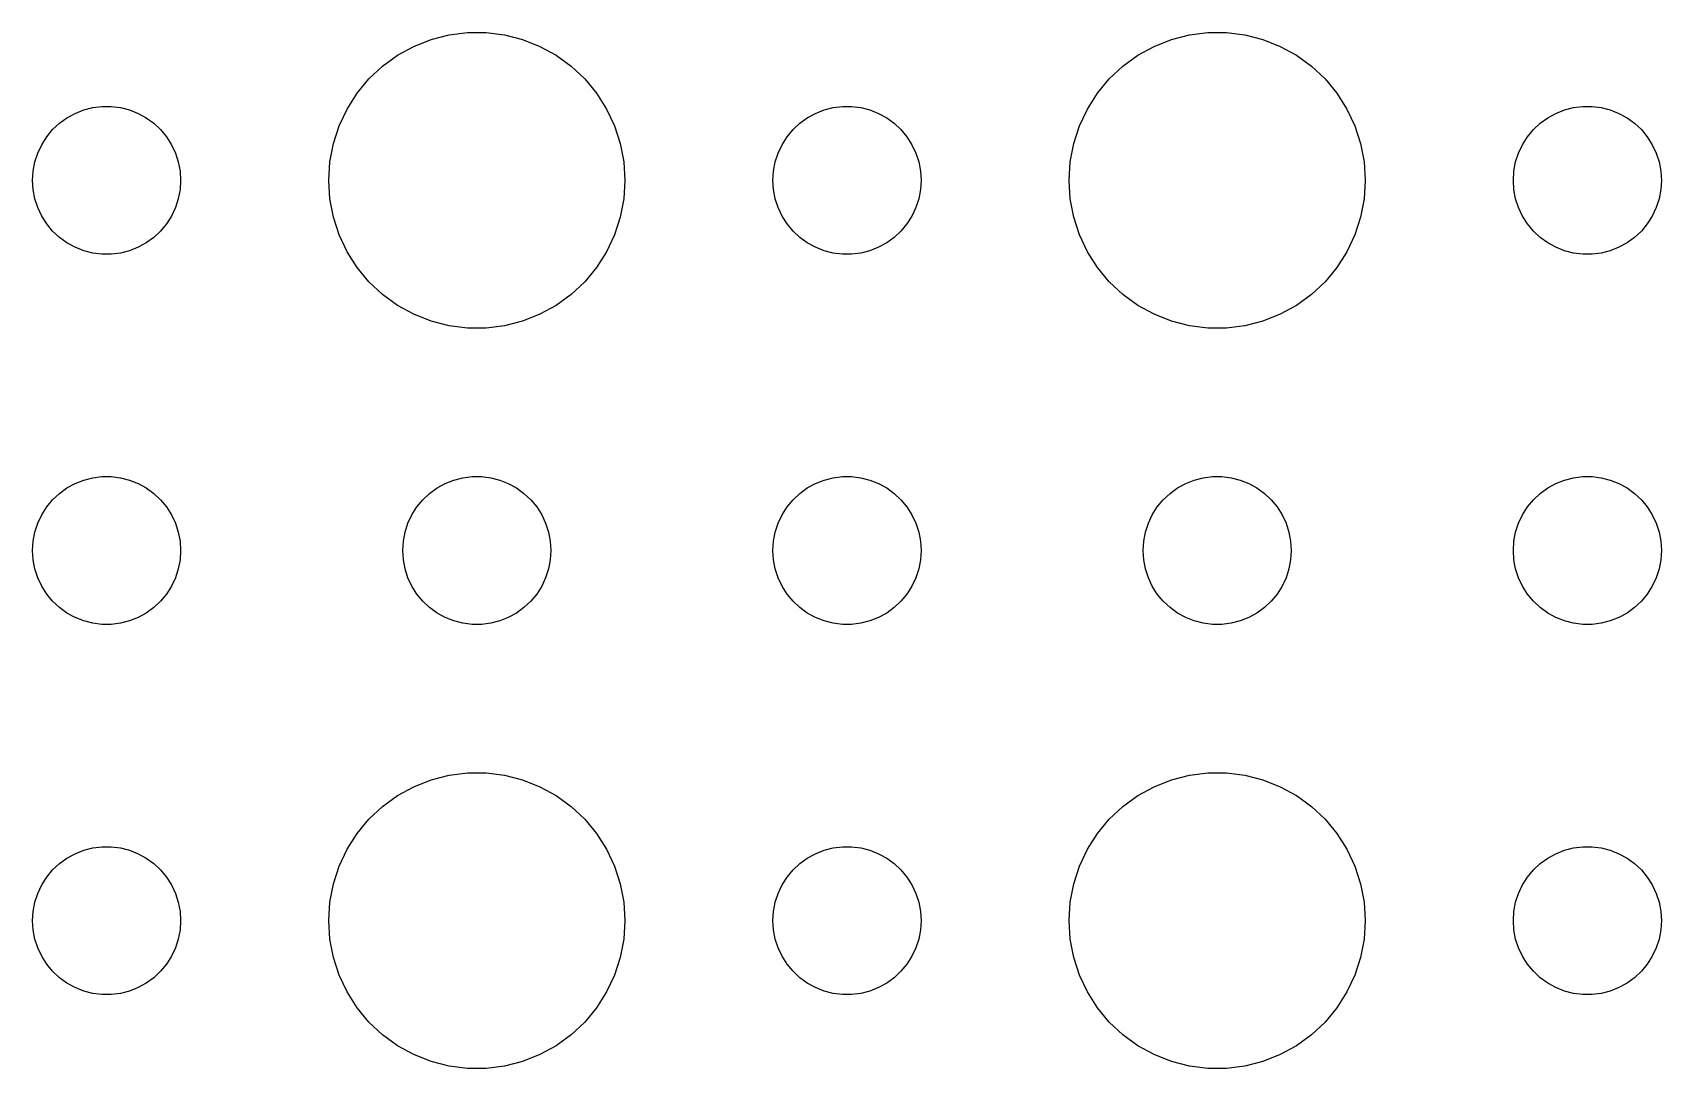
# Model space of a CAD drawing. Header units: metres. Extents: x -150 to 150, y -149 to 149.
# Drawn here: x 73.5 to 106.5, y -25.49 to -4.51 of the extents above; entities that cross this region are included whole.
import ezdxf

# ---------------------------------------------------------------- set-up
doc = ezdxf.new("R2010")
doc.units = ezdxf.units.M

msp = doc.modelspace()

# ---------------------------------------------------------------- linework, layer by layer
for p, q in [((81.573, -4.64682), (81.9379, -4.55313)), ((81.9379, -4.55313), (82.3116, -4.50591)), ((82.3116, -4.50591), (82.6884, -4.50591)), ((82.6884, -4.50591), (83.0621, -4.55313)), ((83.0621, -4.55313), (83.427, -4.64682)), ((96.573, -4.64682), (96.9379, -4.55313)), ((96.9379, -4.55313), (97.3116, -4.50591)), ((97.3116, -4.50591), (97.6884, -4.50591)), ((97.6884, -4.50591), (98.0621, -4.55313)), ((98.0621, -4.55313), (98.427, -4.64682)), ((80.8925, -4.96701), (81.2227, -4.78551)), ((81.2227, -4.78551), (81.573, -4.64682)), ((83.427, -4.64682), (83.7773, -4.78551)), ((83.7773, -4.78551), (84.1075, -4.96701)), ((95.8925, -4.96701), (96.2227, -4.78551)), ((96.2227, -4.78551), (96.573, -4.64682)), ((98.427, -4.64682), (98.7773, -4.78551)), ((98.7773, -4.78551), (99.1075, -4.96701)), ((80.3131, -5.44635), (80.5877, -5.18845)), ((80.5877, -5.18845), (80.8925, -4.96701)), ((84.1075, -4.96701), (84.4123, -5.18845)), ((84.4123, -5.18845), (84.6869, -5.44635)), ((95.3131, -5.44635), (95.5877, -5.18845)), ((95.5877, -5.18845), (95.8925, -4.96701)), ((99.1075, -4.96701), (99.4123, -5.18845)), ((99.4123, -5.18845), (99.6869, -5.44635)), ((80.073, -5.73663), (80.3131, -5.44635)), ((84.6869, -5.44635), (84.927, -5.73663)), ((95.073, -5.73663), (95.3131, -5.44635)), ((99.6869, -5.44635), (99.927, -5.73663)), ((79.8711, -6.05473), (80.073, -5.73663)), ((84.927, -5.73663), (85.1289, -6.05473)), ((94.8711, -6.05473), (95.073, -5.73663)), ((99.927, -5.73663), (100.129, -6.05473)), ((74.0439, -6.34422), (74.1963, -6.23351)), ((74.1963, -6.23351), (74.3613, -6.14275)), ((74.3613, -6.14275), (74.5365, -6.07341)), ((74.5365, -6.07341), (74.7189, -6.02657)), ((74.7189, -6.02657), (74.9058, -6.00294)), ((74.9058, -6.00294), (75.0942, -6.00294)), ((75.0942, -6.00294), (75.2811, -6.02657)), ((75.2811, -6.02657), (75.4635, -6.07341)), ((75.4635, -6.07341), (75.6387, -6.14275)), ((75.6387, -6.14275), (75.8037, -6.23351)), ((75.8037, -6.23351), (75.9561, -6.34422)), ((79.7107, -6.39561), (79.8711, -6.05473)), ((85.1289, -6.05473), (85.2893, -6.39561)), ((89.0439, -6.34422), (89.1963, -6.23351)), ((89.1963, -6.23351), (89.3613, -6.14275)), ((89.3613, -6.14275), (89.5365, -6.07341)), ((89.5365, -6.07341), (89.7189, -6.02657)), ((89.7189, -6.02657), (89.9058, -6.00294)), ((89.9058, -6.00294), (90.0942, -6.00294)), ((90.0942, -6.00294), (90.2811, -6.02657)), ((90.2811, -6.02657), (90.4635, -6.07341)), ((90.4635, -6.07341), (90.6387, -6.14275)), ((90.6387, -6.14275), (90.8037, -6.23351)), ((90.8037, -6.23351), (90.9561, -6.34422)), ((94.7107, -6.39561), (94.8711, -6.05473)), ((100.129, -6.05473), (100.289, -6.39561)), ((104.044, -6.34422), (104.196, -6.23351)), ((104.196, -6.23351), (104.361, -6.14275)), ((104.361, -6.14275), (104.536, -6.07341)), ((104.536, -6.07341), (104.719, -6.02657)), ((104.719, -6.02657), (104.906, -6.00294)), ((104.906, -6.00294), (105.094, -6.00294)), ((105.094, -6.00294), (105.281, -6.02657)), ((105.281, -6.02657), (105.464, -6.07341)), ((105.464, -6.07341), (105.639, -6.14275)), ((105.639, -6.14275), (105.804, -6.23351)), ((105.804, -6.23351), (105.956, -6.34422)), ((73.7865, -6.61832), (73.9065, -6.47318)), ((73.9065, -6.47318), (74.0439, -6.34422)), ((75.9561, -6.34422), (76.0934, -6.47318)), ((76.0934, -6.47318), (76.2135, -6.61832)), ((79.5943, -6.75392), (79.7107, -6.39561)), ((85.2893, -6.39561), (85.4057, -6.75392)), ((88.7865, -6.61832), (88.9065, -6.47318)), ((88.9065, -6.47318), (89.0439, -6.34422)), ((90.9561, -6.34422), (91.0934, -6.47318)), ((91.0934, -6.47318), (91.2135, -6.61832)), ((94.5943, -6.75392), (94.7107, -6.39561)), ((100.289, -6.39561), (100.406, -6.75392)), ((103.786, -6.61832), (103.907, -6.47318)), ((103.907, -6.47318), (104.044, -6.34422)), ((105.956, -6.34422), (106.093, -6.47318)), ((106.093, -6.47318), (106.214, -6.61832)), ((73.6053, -6.9478), (73.6855, -6.77736)), ((73.6855, -6.77736), (73.7865, -6.61832)), ((76.2135, -6.61832), (76.3145, -6.77736)), ((76.3145, -6.77736), (76.3947, -6.9478)), ((79.5237, -7.12399), (79.5943, -6.75392)), ((85.4057, -6.75392), (85.4763, -7.12399)), ((88.6053, -6.9478), (88.6855, -6.77736)), ((88.6855, -6.77736), (88.7865, -6.61832)), ((91.2135, -6.61832), (91.3145, -6.77736)), ((91.3145, -6.77736), (91.3947, -6.9478)), ((94.5237, -7.12399), (94.5943, -6.75392)), ((100.406, -6.75392), (100.476, -7.12399)), ((103.605, -6.9478), (103.686, -6.77736)), ((103.686, -6.77736), (103.786, -6.61832)), ((106.214, -6.61832), (106.314, -6.77736)), ((106.314, -6.77736), (106.395, -6.9478)), ((73.5118, -7.312), (73.5471, -7.12695)), ((73.5471, -7.12695), (73.6053, -6.9478)), ((76.3947, -6.9478), (76.4529, -7.12695)), ((76.4529, -7.12695), (76.4882, -7.312)), ((79.5, -7.5), (79.5237, -7.12399)), ((85.4763, -7.12399), (85.5, -7.5)), ((88.5118, -7.312), (88.5471, -7.12695)), ((88.5471, -7.12695), (88.6053, -6.9478)), ((91.3947, -6.9478), (91.4529, -7.12695)), ((91.4529, -7.12695), (91.4882, -7.312)), ((94.5, -7.5), (94.5237, -7.12399)), ((100.476, -7.12399), (100.5, -7.5)), ((103.512, -7.312), (103.547, -7.12695)), ((103.547, -7.12695), (103.605, -6.9478)), ((106.395, -6.9478), (106.453, -7.12695)), ((106.453, -7.12695), (106.488, -7.312)), ((73.5, -7.5), (73.5118, -7.312)), ((73.5118, -7.68799), (73.5, -7.5)), ((76.4882, -7.312), (76.5, -7.5)), ((76.5, -7.5), (76.4882, -7.68799)), ((79.5237, -7.87599), (79.5, -7.5)), ((85.5, -7.5), (85.4763, -7.87599)), ((88.5, -7.5), (88.5118, -7.312)), ((88.5118, -7.68799), (88.5, -7.5)), ((91.4882, -7.312), (91.5, -7.5)), ((91.5, -7.5), (91.4882, -7.68799)), ((94.5237, -7.87599), (94.5, -7.5)), ((100.5, -7.5), (100.476, -7.87599)), ((103.5, -7.5), (103.512, -7.312)), ((103.512, -7.68799), (103.5, -7.5)), ((106.488, -7.312), (106.5, -7.5)), ((106.5, -7.5), (106.488, -7.68799)), ((73.5471, -7.87303), (73.5118, -7.68799)), ((73.6053, -8.05219), (73.5471, -7.87303)), ((76.4529, -7.87303), (76.3947, -8.05219)), ((76.4882, -7.68799), (76.4529, -7.87303)), ((79.5943, -8.24606), (79.5237, -7.87599)), ((85.4763, -7.87599), (85.4057, -8.24606)), ((88.5471, -7.87303), (88.5118, -7.68799)), ((88.6053, -8.05219), (88.5471, -7.87303)), ((91.4529, -7.87303), (91.3947, -8.05219)), ((91.4882, -7.68799), (91.4529, -7.87303)), ((94.5943, -8.24606), (94.5237, -7.87599)), ((100.476, -7.87599), (100.406, -8.24606)), ((103.547, -7.87303), (103.512, -7.68799)), ((103.605, -8.05219), (103.547, -7.87303)), ((106.453, -7.87303), (106.395, -8.05219)), ((106.488, -7.68799), (106.453, -7.87303)), ((73.6855, -8.22263), (73.6053, -8.05219)), ((73.7865, -8.38167), (73.6855, -8.22263)), ((76.3145, -8.22263), (76.2135, -8.38167)), ((76.3947, -8.05219), (76.3145, -8.22263)), ((79.7107, -8.60437), (79.5943, -8.24606)), ((85.4057, -8.24606), (85.2893, -8.60437)), ((88.6855, -8.22263), (88.6053, -8.05219)), ((88.7865, -8.38167), (88.6855, -8.22263)), ((91.3145, -8.22263), (91.2135, -8.38167)), ((91.3947, -8.05219), (91.3145, -8.22263)), ((94.7107, -8.60437), (94.5943, -8.24606)), ((100.406, -8.24606), (100.289, -8.60437)), ((103.686, -8.22263), (103.605, -8.05219)), ((103.786, -8.38167), (103.686, -8.22263)), ((106.314, -8.22263), (106.214, -8.38167)), ((106.395, -8.05219), (106.314, -8.22263)), ((73.9065, -8.52681), (73.7865, -8.38167)), ((74.0439, -8.65576), (73.9065, -8.52681)), ((76.0934, -8.52681), (75.9561, -8.65576)), ((76.2135, -8.38167), (76.0934, -8.52681)), ((88.9065, -8.52681), (88.7865, -8.38167)), ((89.0439, -8.65576), (88.9065, -8.52681)), ((91.0934, -8.52681), (90.9561, -8.65576)), ((91.2135, -8.38167), (91.0934, -8.52681)), ((103.907, -8.52681), (103.786, -8.38167)), ((104.044, -8.65576), (103.907, -8.52681)), ((106.093, -8.52681), (105.956, -8.65576)), ((106.214, -8.38167), (106.093, -8.52681)), ((74.1963, -8.76648), (74.0439, -8.65576)), ((74.3613, -8.85724), (74.1963, -8.76648)), ((74.5365, -8.92657), (74.3613, -8.85724)), ((75.6387, -8.85724), (75.4635, -8.92657)), ((75.8037, -8.76648), (75.6387, -8.85724)), ((75.9561, -8.65576), (75.8037, -8.76648)), ((79.8711, -8.94525), (79.7107, -8.60437)), ((85.2893, -8.60437), (85.1289, -8.94525)), ((89.1963, -8.76648), (89.0439, -8.65576)), ((89.3613, -8.85724), (89.1963, -8.76648)), ((89.5365, -8.92657), (89.3613, -8.85724)), ((90.6387, -8.85724), (90.4635, -8.92657)), ((90.8037, -8.76648), (90.6387, -8.85724)), ((90.9561, -8.65576), (90.8037, -8.76648)), ((94.8711, -8.94525), (94.7107, -8.60437)), ((100.289, -8.60437), (100.129, -8.94525)), ((104.196, -8.76648), (104.044, -8.65576)), ((104.361, -8.85724), (104.196, -8.76648)), ((104.536, -8.92657), (104.361, -8.85724)), ((105.639, -8.85724), (105.464, -8.92657)), ((105.804, -8.76648), (105.639, -8.85724)), ((105.956, -8.65576), (105.804, -8.76648)), ((74.7189, -8.97342), (74.5365, -8.92657)), ((74.9058, -8.99704), (74.7189, -8.97342)), ((75.0942, -8.99704), (74.9058, -8.99704)), ((75.2811, -8.97342), (75.0942, -8.99704)), ((75.4635, -8.92657), (75.2811, -8.97342)), ((80.073, -9.26335), (79.8711, -8.94525)), ((85.1289, -8.94525), (84.927, -9.26335)), ((89.7189, -8.97342), (89.5365, -8.92657)), ((89.9058, -8.99704), (89.7189, -8.97342)), ((90.0942, -8.99704), (89.9058, -8.99704)), ((90.2811, -8.97342), (90.0942, -8.99704)), ((90.4635, -8.92657), (90.2811, -8.97342)), ((95.073, -9.26335), (94.8711, -8.94525)), ((100.129, -8.94525), (99.927, -9.26335)), ((104.719, -8.97342), (104.536, -8.92657)), ((104.906, -8.99704), (104.719, -8.97342)), ((105.094, -8.99704), (104.906, -8.99704)), ((105.281, -8.97342), (105.094, -8.99704)), ((105.464, -8.92657), (105.281, -8.97342)), ((80.3131, -9.55363), (80.073, -9.26335)), ((80.5877, -9.81154), (80.3131, -9.55363)), ((84.6869, -9.55363), (84.4123, -9.81154)), ((84.927, -9.26335), (84.6869, -9.55363)), ((95.3131, -9.55363), (95.073, -9.26335)), ((95.5877, -9.81154), (95.3131, -9.55363)), ((99.6869, -9.55363), (99.4123, -9.81154)), ((99.927, -9.26335), (99.6869, -9.55363)), ((80.8925, -10.033), (80.5877, -9.81154)), ((84.4123, -9.81154), (84.1075, -10.033)), ((95.8925, -10.033), (95.5877, -9.81154)), ((99.4123, -9.81154), (99.1075, -10.033)), ((81.2227, -10.2145), (80.8925, -10.033)), ((81.573, -10.3532), (81.2227, -10.2145)), ((83.7773, -10.2145), (83.427, -10.3532)), ((84.1075, -10.033), (83.7773, -10.2145)), ((96.2227, -10.2145), (95.8925, -10.033)), ((96.573, -10.3532), (96.2227, -10.2145)), ((98.7773, -10.2145), (98.427, -10.3532)), ((99.1075, -10.033), (98.7773, -10.2145)), ((81.9379, -10.4469), (81.573, -10.3532)), ((82.3116, -10.4941), (81.9379, -10.4469)), ((82.6884, -10.4941), (82.3116, -10.4941)), ((83.0621, -10.4469), (82.6884, -10.4941)), ((83.427, -10.3532), (83.0621, -10.4469)), ((96.9379, -10.4469), (96.573, -10.3532)), ((97.3116, -10.4941), (96.9379, -10.4469)), ((97.6884, -10.4941), (97.3116, -10.4941)), ((98.0621, -10.4469), (97.6884, -10.4941)), ((98.427, -10.3532), (98.0621, -10.4469)), ((74.5365, -13.5734), (74.7189, -13.5266)), ((74.7189, -13.5266), (74.9058, -13.5029)), ((74.9058, -13.5029), (75.0942, -13.5029)), ((75.0942, -13.5029), (75.2811, -13.5266)), ((75.2811, -13.5266), (75.4635, -13.5734)), ((82.0365, -13.5734), (82.2189, -13.5266)), ((82.2189, -13.5266), (82.4058, -13.5029)), ((82.4058, -13.5029), (82.5942, -13.5029)), ((82.5942, -13.5029), (82.7811, -13.5266)), ((82.7811, -13.5266), (82.9635, -13.5734)), ((89.5365, -13.5734), (89.7189, -13.5266)), ((89.7189, -13.5266), (89.9058, -13.5029)), ((89.9058, -13.5029), (90.0942, -13.5029)), ((90.0942, -13.5029), (90.2811, -13.5266)), ((90.2811, -13.5266), (90.4635, -13.5734)), ((97.0365, -13.5734), (97.2189, -13.5266)), ((97.2189, -13.5266), (97.4058, -13.5029)), ((97.4058, -13.5029), (97.5942, -13.5029)), ((97.5942, -13.5029), (97.7811, -13.5266)), ((97.7811, -13.5266), (97.9635, -13.5734)), ((104.536, -13.5734), (104.719, -13.5266)), ((104.719, -13.5266), (104.906, -13.5029)), ((104.906, -13.5029), (105.094, -13.5029)), ((105.094, -13.5029), (105.281, -13.5266)), ((105.281, -13.5266), (105.464, -13.5734)), ((73.9065, -13.9732), (74.0439, -13.8442)), ((74.0439, -13.8442), (74.1963, -13.7335)), ((74.1963, -13.7335), (74.3613, -13.6427)), ((74.3613, -13.6427), (74.5365, -13.5734)), ((75.4635, -13.5734), (75.6387, -13.6427)), ((75.6387, -13.6427), (75.8037, -13.7335)), ((75.8037, -13.7335), (75.9561, -13.8442)), ((75.9561, -13.8442), (76.0934, -13.9732)), ((81.4065, -13.9732), (81.5439, -13.8442)), ((81.5439, -13.8442), (81.6963, -13.7335)), ((81.6963, -13.7335), (81.8613, -13.6427)), ((81.8613, -13.6427), (82.0365, -13.5734)), ((82.9635, -13.5734), (83.1387, -13.6427)), ((83.1387, -13.6427), (83.3037, -13.7335)), ((83.3037, -13.7335), (83.4561, -13.8442)), ((83.4561, -13.8442), (83.5934, -13.9732)), ((88.9065, -13.9732), (89.0439, -13.8442)), ((89.0439, -13.8442), (89.1963, -13.7335)), ((89.1963, -13.7335), (89.3613, -13.6427)), ((89.3613, -13.6427), (89.5365, -13.5734)), ((90.4635, -13.5734), (90.6387, -13.6427)), ((90.6387, -13.6427), (90.8037, -13.7335)), ((90.8037, -13.7335), (90.9561, -13.8442)), ((90.9561, -13.8442), (91.0934, -13.9732)), ((96.4065, -13.9732), (96.5439, -13.8442)), ((96.5439, -13.8442), (96.6963, -13.7335)), ((96.6963, -13.7335), (96.8613, -13.6427)), ((96.8613, -13.6427), (97.0365, -13.5734)), ((97.9635, -13.5734), (98.1387, -13.6427)), ((98.1387, -13.6427), (98.3037, -13.7335)), ((98.3037, -13.7335), (98.4561, -13.8442)), ((98.4561, -13.8442), (98.5934, -13.9732)), ((103.907, -13.9732), (104.044, -13.8442)), ((104.044, -13.8442), (104.196, -13.7335)), ((104.196, -13.7335), (104.361, -13.6427)), ((104.361, -13.6427), (104.536, -13.5734)), ((105.464, -13.5734), (105.639, -13.6427)), ((105.639, -13.6427), (105.804, -13.7335)), ((105.804, -13.7335), (105.956, -13.8442)), ((105.956, -13.8442), (106.093, -13.9732)), ((73.6855, -14.2774), (73.7865, -14.1183)), ((73.7865, -14.1183), (73.9065, -13.9732)), ((76.0934, -13.9732), (76.2135, -14.1183)), ((76.2135, -14.1183), (76.3145, -14.2774)), ((81.1855, -14.2774), (81.2865, -14.1183)), ((81.2865, -14.1183), (81.4065, -13.9732)), ((83.5934, -13.9732), (83.7135, -14.1183)), ((83.7135, -14.1183), (83.8145, -14.2774)), ((88.6855, -14.2774), (88.7865, -14.1183)), ((88.7865, -14.1183), (88.9065, -13.9732)), ((91.0934, -13.9732), (91.2135, -14.1183)), ((91.2135, -14.1183), (91.3145, -14.2774)), ((96.1855, -14.2774), (96.2865, -14.1183)), ((96.2865, -14.1183), (96.4065, -13.9732)), ((98.5934, -13.9732), (98.7135, -14.1183)), ((98.7135, -14.1183), (98.8145, -14.2774)), ((103.686, -14.2774), (103.786, -14.1183)), ((103.786, -14.1183), (103.907, -13.9732)), ((106.093, -13.9732), (106.214, -14.1183)), ((106.214, -14.1183), (106.314, -14.2774)), ((73.5471, -14.627), (73.6053, -14.4478)), ((73.6053, -14.4478), (73.6855, -14.2774)), ((76.3145, -14.2774), (76.3947, -14.4478)), ((76.3947, -14.4478), (76.4529, -14.627)), ((81.0471, -14.627), (81.1053, -14.4478)), ((81.1053, -14.4478), (81.1855, -14.2774)), ((83.8145, -14.2774), (83.8947, -14.4478)), ((83.8947, -14.4478), (83.9529, -14.627)), ((88.5471, -14.627), (88.6053, -14.4478)), ((88.6053, -14.4478), (88.6855, -14.2774)), ((91.3145, -14.2774), (91.3947, -14.4478)), ((91.3947, -14.4478), (91.4529, -14.627)), ((96.0471, -14.627), (96.1053, -14.4478)), ((96.1053, -14.4478), (96.1855, -14.2774)), ((98.8145, -14.2774), (98.8947, -14.4478)), ((98.8947, -14.4478), (98.9529, -14.627)), ((103.547, -14.627), (103.605, -14.4478)), ((103.605, -14.4478), (103.686, -14.2774)), ((106.314, -14.2774), (106.395, -14.4478)), ((106.395, -14.4478), (106.453, -14.627)), ((73.5, -15), (73.5118, -14.812)), ((73.5118, -14.812), (73.5471, -14.627)), ((76.4529, -14.627), (76.4882, -14.812)), ((76.4882, -14.812), (76.5, -15)), ((81, -15), (81.0118, -14.812)), ((81.0118, -14.812), (81.0471, -14.627)), ((83.9529, -14.627), (83.9882, -14.812)), ((83.9882, -14.812), (84, -15)), ((88.5, -15), (88.5118, -14.812)), ((88.5118, -14.812), (88.5471, -14.627)), ((91.4529, -14.627), (91.4882, -14.812)), ((91.4882, -14.812), (91.5, -15)), ((96, -15), (96.0118, -14.812)), ((96.0118, -14.812), (96.0471, -14.627)), ((98.9529, -14.627), (98.9882, -14.812)), ((98.9882, -14.812), (99, -15)), ((103.5, -15), (103.512, -14.812)), ((103.512, -14.812), (103.547, -14.627)), ((106.453, -14.627), (106.488, -14.812)), ((106.488, -14.812), (106.5, -15)), ((73.5118, -15.188), (73.5, -15)), ((76.5, -15), (76.4882, -15.188)), ((81.0118, -15.188), (81, -15)), ((84, -15), (83.9882, -15.188)), ((88.5118, -15.188), (88.5, -15)), ((91.5, -15), (91.4882, -15.188)), ((96.0118, -15.188), (96, -15)), ((99, -15), (98.9882, -15.188)), ((103.512, -15.188), (103.5, -15)), ((106.5, -15), (106.488, -15.188)), ((73.5471, -15.373), (73.5118, -15.188)), ((73.6053, -15.5522), (73.5471, -15.373)), ((76.4529, -15.373), (76.3947, -15.5522)), ((76.4882, -15.188), (76.4529, -15.373)), ((81.0471, -15.373), (81.0118, -15.188)), ((81.1053, -15.5522), (81.0471, -15.373)), ((83.9529, -15.373), (83.8947, -15.5522)), ((83.9882, -15.188), (83.9529, -15.373)), ((88.5471, -15.373), (88.5118, -15.188)), ((88.6053, -15.5522), (88.5471, -15.373)), ((91.4529, -15.373), (91.3947, -15.5522)), ((91.4882, -15.188), (91.4529, -15.373)), ((96.0471, -15.373), (96.0118, -15.188)), ((96.1053, -15.5522), (96.0471, -15.373)), ((98.9529, -15.373), (98.8947, -15.5522)), ((98.9882, -15.188), (98.9529, -15.373)), ((103.547, -15.373), (103.512, -15.188)), ((103.605, -15.5522), (103.547, -15.373)), ((106.453, -15.373), (106.395, -15.5522)), ((106.488, -15.188), (106.453, -15.373)), ((73.6855, -15.7226), (73.6053, -15.5522)), ((73.7865, -15.8817), (73.6855, -15.7226)), ((76.3145, -15.7226), (76.2135, -15.8817)), ((76.3947, -15.5522), (76.3145, -15.7226)), ((81.1855, -15.7226), (81.1053, -15.5522)), ((81.2865, -15.8817), (81.1855, -15.7226)), ((83.8145, -15.7226), (83.7135, -15.8817)), ((83.8947, -15.5522), (83.8145, -15.7226)), ((88.6855, -15.7226), (88.6053, -15.5522)), ((88.7865, -15.8817), (88.6855, -15.7226)), ((91.3145, -15.7226), (91.2135, -15.8817)), ((91.3947, -15.5522), (91.3145, -15.7226)), ((96.1855, -15.7226), (96.1053, -15.5522)), ((96.2865, -15.8817), (96.1855, -15.7226)), ((98.8145, -15.7226), (98.7135, -15.8817)), ((98.8947, -15.5522), (98.8145, -15.7226)), ((103.686, -15.7226), (103.605, -15.5522)), ((103.786, -15.8817), (103.686, -15.7226)), ((106.314, -15.7226), (106.214, -15.8817)), ((106.395, -15.5522), (106.314, -15.7226)), ((73.9065, -16.0268), (73.7865, -15.8817)), ((74.0439, -16.1558), (73.9065, -16.0268)), ((74.1963, -16.2665), (74.0439, -16.1558)), ((75.9561, -16.1558), (75.8037, -16.2665)), ((76.0934, -16.0268), (75.9561, -16.1558)), ((76.2135, -15.8817), (76.0934, -16.0268)), ((81.4065, -16.0268), (81.2865, -15.8817)), ((81.5439, -16.1558), (81.4065, -16.0268)), ((81.6963, -16.2665), (81.5439, -16.1558)), ((83.4561, -16.1558), (83.3037, -16.2665)), ((83.5934, -16.0268), (83.4561, -16.1558)), ((83.7135, -15.8817), (83.5934, -16.0268)), ((88.9065, -16.0268), (88.7865, -15.8817)), ((89.0439, -16.1558), (88.9065, -16.0268)), ((89.1963, -16.2665), (89.0439, -16.1558)), ((90.9561, -16.1558), (90.8037, -16.2665)), ((91.0934, -16.0268), (90.9561, -16.1558)), ((91.2135, -15.8817), (91.0934, -16.0268)), ((96.4065, -16.0268), (96.2865, -15.8817)), ((96.5439, -16.1558), (96.4065, -16.0268)), ((96.6963, -16.2665), (96.5439, -16.1558)), ((98.4561, -16.1558), (98.3037, -16.2665)), ((98.5934, -16.0268), (98.4561, -16.1558)), ((98.7135, -15.8817), (98.5934, -16.0268)), ((103.907, -16.0268), (103.786, -15.8817)), ((104.044, -16.1558), (103.907, -16.0268)), ((104.196, -16.2665), (104.044, -16.1558)), ((105.956, -16.1558), (105.804, -16.2665)), ((106.093, -16.0268), (105.956, -16.1558)), ((106.214, -15.8817), (106.093, -16.0268)), ((74.3613, -16.3572), (74.1963, -16.2665)), ((74.5365, -16.4266), (74.3613, -16.3572)), ((74.7189, -16.4734), (74.5365, -16.4266)), ((74.9058, -16.497), (74.7189, -16.4734)), ((75.0942, -16.497), (74.9058, -16.497)), ((75.2811, -16.4734), (75.0942, -16.497)), ((75.4635, -16.4266), (75.2811, -16.4734)), ((75.6387, -16.3572), (75.4635, -16.4266)), ((75.8037, -16.2665), (75.6387, -16.3572)), ((81.8613, -16.3572), (81.6963, -16.2665)), ((82.0365, -16.4266), (81.8613, -16.3572)), ((82.2189, -16.4734), (82.0365, -16.4266)), ((82.4058, -16.497), (82.2189, -16.4734)), ((82.5942, -16.497), (82.4058, -16.497)), ((82.7811, -16.4734), (82.5942, -16.497)), ((82.9635, -16.4266), (82.7811, -16.4734)), ((83.1387, -16.3572), (82.9635, -16.4266)), ((83.3037, -16.2665), (83.1387, -16.3572)), ((89.3613, -16.3572), (89.1963, -16.2665)), ((89.5365, -16.4266), (89.3613, -16.3572)), ((89.7189, -16.4734), (89.5365, -16.4266)), ((89.9058, -16.497), (89.7189, -16.4734)), ((90.0942, -16.497), (89.9058, -16.497)), ((90.2811, -16.4734), (90.0942, -16.497)), ((90.4635, -16.4266), (90.2811, -16.4734)), ((90.6387, -16.3572), (90.4635, -16.4266)), ((90.8037, -16.2665), (90.6387, -16.3572)), ((96.8613, -16.3572), (96.6963, -16.2665)), ((97.0365, -16.4266), (96.8613, -16.3572)), ((97.2189, -16.4734), (97.0365, -16.4266)), ((97.4058, -16.497), (97.2189, -16.4734)), ((97.5942, -16.497), (97.4058, -16.497)), ((97.7811, -16.4734), (97.5942, -16.497)), ((97.9635, -16.4266), (97.7811, -16.4734)), ((98.1387, -16.3572), (97.9635, -16.4266)), ((98.3037, -16.2665), (98.1387, -16.3572)), ((104.361, -16.3572), (104.196, -16.2665)), ((104.536, -16.4266), (104.361, -16.3572)), ((104.719, -16.4734), (104.536, -16.4266)), ((104.906, -16.497), (104.719, -16.4734)), ((105.094, -16.497), (104.906, -16.497)), ((105.281, -16.4734), (105.094, -16.497)), ((105.464, -16.4266), (105.281, -16.4734)), ((105.639, -16.3572), (105.464, -16.4266)), ((105.804, -16.2665), (105.639, -16.3572)), ((80.8925, -19.967), (81.2227, -19.7855)), ((81.2227, -19.7855), (81.573, -19.6468)), ((81.573, -19.6468), (81.9379, -19.5531)), ((81.9379, -19.5531), (82.3116, -19.5059)), ((82.3116, -19.5059), (82.6884, -19.5059)), ((82.6884, -19.5059), (83.0621, -19.5531)), ((83.0621, -19.5531), (83.427, -19.6468)), ((83.427, -19.6468), (83.7773, -19.7855)), ((83.7773, -19.7855), (84.1075, -19.967)), ((95.8925, -19.967), (96.2227, -19.7855)), ((96.2227, -19.7855), (96.573, -19.6468)), ((96.573, -19.6468), (96.9379, -19.5531)), ((96.9379, -19.5531), (97.3116, -19.5059)), ((97.3116, -19.5059), (97.6884, -19.5059)), ((97.6884, -19.5059), (98.0621, -19.5531)), ((98.0621, -19.5531), (98.427, -19.6468)), ((98.427, -19.6468), (98.7773, -19.7855)), ((98.7773, -19.7855), (99.1075, -19.967)), ((80.5877, -20.1884), (80.8925, -19.967)), ((84.1075, -19.967), (84.4123, -20.1884)), ((95.5877, -20.1884), (95.8925, -19.967)), ((99.1075, -19.967), (99.4123, -20.1884)), ((80.073, -20.7366), (80.3131, -20.4464)), ((80.3131, -20.4464), (80.5877, -20.1884)), ((84.4123, -20.1884), (84.6869, -20.4464)), ((84.6869, -20.4464), (84.927, -20.7366)), ((95.073, -20.7366), (95.3131, -20.4464)), ((95.3131, -20.4464), (95.5877, -20.1884)), ((99.4123, -20.1884), (99.6869, -20.4464)), ((99.6869, -20.4464), (99.927, -20.7366)), ((79.8711, -21.0547), (80.073, -20.7366)), ((84.927, -20.7366), (85.1289, -21.0547)), ((94.8711, -21.0547), (95.073, -20.7366)), ((99.927, -20.7366), (100.129, -21.0547)), ((74.3613, -21.1427), (74.5365, -21.0734)), ((74.5365, -21.0734), (74.7189, -21.0266)), ((74.7189, -21.0266), (74.9058, -21.003)), ((74.9058, -21.003), (75.0942, -21.003)), ((75.0942, -21.003), (75.2811, -21.0266)), ((75.2811, -21.0266), (75.4635, -21.0734)), ((75.4635, -21.0734), (75.6387, -21.1427)), ((79.7107, -21.3956), (79.8711, -21.0547)), ((85.1289, -21.0547), (85.2893, -21.3956)), ((89.3613, -21.1427), (89.5365, -21.0734)), ((89.5365, -21.0734), (89.7189, -21.0266)), ((89.7189, -21.0266), (89.9058, -21.003)), ((89.9058, -21.003), (90.0942, -21.003)), ((90.0942, -21.003), (90.2811, -21.0266)), ((90.2811, -21.0266), (90.4635, -21.0734)), ((90.4635, -21.0734), (90.6387, -21.1427)), ((94.7107, -21.3956), (94.8711, -21.0547)), ((100.129, -21.0547), (100.289, -21.3956)), ((104.361, -21.1427), (104.536, -21.0734)), ((104.536, -21.0734), (104.719, -21.0266)), ((104.719, -21.0266), (104.906, -21.003)), ((104.906, -21.003), (105.094, -21.003)), ((105.094, -21.003), (105.281, -21.0266)), ((105.281, -21.0266), (105.464, -21.0734)), ((105.464, -21.0734), (105.639, -21.1427)), ((73.9065, -21.4732), (74.0439, -21.3442)), ((74.0439, -21.3442), (74.1963, -21.2335)), ((74.1963, -21.2335), (74.3613, -21.1427)), ((75.6387, -21.1427), (75.8037, -21.2335)), ((75.8037, -21.2335), (75.9561, -21.3442)), ((75.9561, -21.3442), (76.0934, -21.4732)), ((79.5943, -21.7539), (79.7107, -21.3956)), ((85.2893, -21.3956), (85.4057, -21.7539)), ((88.9065, -21.4732), (89.0439, -21.3442)), ((89.0439, -21.3442), (89.1963, -21.2335)), ((89.1963, -21.2335), (89.3613, -21.1427)), ((90.6387, -21.1427), (90.8037, -21.2335)), ((90.8037, -21.2335), (90.9561, -21.3442)), ((90.9561, -21.3442), (91.0934, -21.4732)), ((94.5943, -21.7539), (94.7107, -21.3956)), ((100.289, -21.3956), (100.406, -21.7539)), ((103.907, -21.4732), (104.044, -21.3442)), ((104.044, -21.3442), (104.196, -21.2335)), ((104.196, -21.2335), (104.361, -21.1427)), ((105.639, -21.1427), (105.804, -21.2335)), ((105.804, -21.2335), (105.956, -21.3442)), ((105.956, -21.3442), (106.093, -21.4732)), ((73.6053, -21.9478), (73.6855, -21.7774)), ((73.6855, -21.7774), (73.7865, -21.6183)), ((73.7865, -21.6183), (73.9065, -21.4732)), ((76.0934, -21.4732), (76.2135, -21.6183)), ((76.2135, -21.6183), (76.3145, -21.7774)), ((76.3145, -21.7774), (76.3947, -21.9478)), ((79.5237, -22.124), (79.5943, -21.7539)), ((85.4057, -21.7539), (85.4763, -22.124)), ((88.6053, -21.9478), (88.6855, -21.7774)), ((88.6855, -21.7774), (88.7865, -21.6183)), ((88.7865, -21.6183), (88.9065, -21.4732)), ((91.0934, -21.4732), (91.2135, -21.6183)), ((91.2135, -21.6183), (91.3145, -21.7774)), ((91.3145, -21.7774), (91.3947, -21.9478)), ((94.5237, -22.124), (94.5943, -21.7539)), ((100.406, -21.7539), (100.476, -22.124)), ((103.605, -21.9478), (103.686, -21.7774)), ((103.686, -21.7774), (103.786, -21.6183)), ((103.786, -21.6183), (103.907, -21.4732)), ((106.093, -21.4732), (106.214, -21.6183)), ((106.214, -21.6183), (106.314, -21.7774)), ((106.314, -21.7774), (106.395, -21.9478)), ((73.5471, -22.127), (73.6053, -21.9478)), ((76.3947, -21.9478), (76.4529, -22.127)), ((88.5471, -22.127), (88.6053, -21.9478)), ((91.3947, -21.9478), (91.4529, -22.127)), ((103.547, -22.127), (103.605, -21.9478)), ((106.395, -21.9478), (106.453, -22.127)), ((73.5, -22.5), (73.5118, -22.312)), ((73.5118, -22.312), (73.5471, -22.127)), ((76.4529, -22.127), (76.4882, -22.312)), ((76.4882, -22.312), (76.5, -22.5)), ((79.5, -22.5), (79.5237, -22.124)), ((85.4763, -22.124), (85.5, -22.5)), ((88.5, -22.5), (88.5118, -22.312)), ((88.5118, -22.312), (88.5471, -22.127)), ((91.4529, -22.127), (91.4882, -22.312)), ((91.4882, -22.312), (91.5, -22.5)), ((94.5, -22.5), (94.5237, -22.124)), ((100.476, -22.124), (100.5, -22.5)), ((103.5, -22.5), (103.512, -22.312)), ((103.512, -22.312), (103.547, -22.127)), ((106.453, -22.127), (106.488, -22.312)), ((106.488, -22.312), (106.5, -22.5)), ((73.5118, -22.688), (73.5, -22.5)), ((73.5471, -22.873), (73.5118, -22.688)), ((76.4882, -22.688), (76.4529, -22.873)), ((76.5, -22.5), (76.4882, -22.688)), ((79.5237, -22.876), (79.5, -22.5)), ((85.5, -22.5), (85.4763, -22.876)), ((88.5118, -22.688), (88.5, -22.5)), ((88.5471, -22.873), (88.5118, -22.688)), ((91.4882, -22.688), (91.4529, -22.873)), ((91.5, -22.5), (91.4882, -22.688)), ((94.5237, -22.876), (94.5, -22.5)), ((100.5, -22.5), (100.476, -22.876)), ((103.512, -22.688), (103.5, -22.5)), ((103.547, -22.873), (103.512, -22.688)), ((106.488, -22.688), (106.453, -22.873)), ((106.5, -22.5), (106.488, -22.688)), ((73.6053, -23.0522), (73.5471, -22.873)), ((73.6855, -23.2226), (73.6053, -23.0522)), ((76.3947, -23.0522), (76.3145, -23.2226)), ((76.4529, -22.873), (76.3947, -23.0522)), ((79.5943, -23.2461), (79.5237, -22.876)), ((85.4763, -22.876), (85.4057, -23.2461)), ((88.6053, -23.0522), (88.5471, -22.873)), ((88.6855, -23.2226), (88.6053, -23.0522)), ((91.3947, -23.0522), (91.3145, -23.2226)), ((91.4529, -22.873), (91.3947, -23.0522)), ((94.5943, -23.2461), (94.5237, -22.876)), ((100.476, -22.876), (100.406, -23.2461)), ((103.605, -23.0522), (103.547, -22.873)), ((103.686, -23.2226), (103.605, -23.0522)), ((106.395, -23.0522), (106.314, -23.2226)), ((106.453, -22.873), (106.395, -23.0522)), ((73.7865, -23.3817), (73.6855, -23.2226)), ((73.9065, -23.5268), (73.7865, -23.3817)), ((76.2135, -23.3817), (76.0934, -23.5268)), ((76.3145, -23.2226), (76.2135, -23.3817)), ((79.7107, -23.6044), (79.5943, -23.2461)), ((85.4057, -23.2461), (85.2893, -23.6044)), ((88.7865, -23.3817), (88.6855, -23.2226)), ((88.9065, -23.5268), (88.7865, -23.3817)), ((91.2135, -23.3817), (91.0934, -23.5268)), ((91.3145, -23.2226), (91.2135, -23.3817)), ((94.7107, -23.6044), (94.5943, -23.2461)), ((100.406, -23.2461), (100.289, -23.6044)), ((103.786, -23.3817), (103.686, -23.2226)), ((103.907, -23.5268), (103.786, -23.3817)), ((106.214, -23.3817), (106.093, -23.5268)), ((106.314, -23.2226), (106.214, -23.3817)), ((74.0439, -23.6558), (73.9065, -23.5268)), ((74.1963, -23.7665), (74.0439, -23.6558)), ((75.9561, -23.6558), (75.8037, -23.7665)), ((76.0934, -23.5268), (75.9561, -23.6558)), ((79.8711, -23.9453), (79.7107, -23.6044)), ((85.2893, -23.6044), (85.1289, -23.9453)), ((89.0439, -23.6558), (88.9065, -23.5268)), ((89.1963, -23.7665), (89.0439, -23.6558)), ((90.9561, -23.6558), (90.8037, -23.7665)), ((91.0934, -23.5268), (90.9561, -23.6558)), ((94.8711, -23.9453), (94.7107, -23.6044)), ((100.289, -23.6044), (100.129, -23.9453)), ((104.044, -23.6558), (103.907, -23.5268)), ((104.196, -23.7665), (104.044, -23.6558)), ((105.956, -23.6558), (105.804, -23.7665)), ((106.093, -23.5268), (105.956, -23.6558)), ((74.3613, -23.8572), (74.1963, -23.7665)), ((74.5365, -23.9266), (74.3613, -23.8572)), ((74.7189, -23.9734), (74.5365, -23.9266)), ((74.9058, -23.997), (74.7189, -23.9734)), ((75.0942, -23.997), (74.9058, -23.997)), ((75.2811, -23.9734), (75.0942, -23.997)), ((75.4635, -23.9266), (75.2811, -23.9734)), ((75.6387, -23.8572), (75.4635, -23.9266)), ((75.8037, -23.7665), (75.6387, -23.8572)), ((80.073, -24.2634), (79.8711, -23.9453)), ((85.1289, -23.9453), (84.927, -24.2634)), ((89.3613, -23.8572), (89.1963, -23.7665)), ((89.5365, -23.9266), (89.3613, -23.8572)), ((89.7189, -23.9734), (89.5365, -23.9266)), ((89.9058, -23.997), (89.7189, -23.9734)), ((90.0942, -23.997), (89.9058, -23.997)), ((90.2811, -23.9734), (90.0942, -23.997)), ((90.4635, -23.9266), (90.2811, -23.9734)), ((90.6387, -23.8572), (90.4635, -23.9266)), ((90.8037, -23.7665), (90.6387, -23.8572)), ((95.073, -24.2634), (94.8711, -23.9453)), ((100.129, -23.9453), (99.927, -24.2634)), ((104.361, -23.8572), (104.196, -23.7665)), ((104.536, -23.9266), (104.361, -23.8572)), ((104.719, -23.9734), (104.536, -23.9266)), ((104.906, -23.997), (104.719, -23.9734)), ((105.094, -23.997), (104.906, -23.997)), ((105.281, -23.9734), (105.094, -23.997)), ((105.464, -23.9266), (105.281, -23.9734)), ((105.639, -23.8572), (105.464, -23.9266)), ((105.804, -23.7665), (105.639, -23.8572)), ((80.3131, -24.5536), (80.073, -24.2634)), ((84.927, -24.2634), (84.6869, -24.5536)), ((95.3131, -24.5536), (95.073, -24.2634)), ((99.927, -24.2634), (99.6869, -24.5536)), ((80.5877, -24.8115), (80.3131, -24.5536)), ((84.6869, -24.5536), (84.4123, -24.8115)), ((95.5877, -24.8115), (95.3131, -24.5536)), ((99.6869, -24.5536), (99.4123, -24.8115)), ((80.8925, -25.033), (80.5877, -24.8115)), ((81.2227, -25.2145), (80.8925, -25.033)), ((84.1075, -25.033), (83.7773, -25.2145)), ((84.4123, -24.8115), (84.1075, -25.033)), ((95.8925, -25.033), (95.5877, -24.8115)), ((96.2227, -25.2145), (95.8925, -25.033)), ((99.1075, -25.033), (98.7773, -25.2145)), ((99.4123, -24.8115), (99.1075, -25.033)), ((81.573, -25.3532), (81.2227, -25.2145)), ((81.9379, -25.4469), (81.573, -25.3532)), ((83.427, -25.3532), (83.0621, -25.4469)), ((83.7773, -25.2145), (83.427, -25.3532)), ((96.573, -25.3532), (96.2227, -25.2145)), ((96.9379, -25.4469), (96.573, -25.3532)), ((98.427, -25.3532), (98.0621, -25.4469)), ((98.7773, -25.2145), (98.427, -25.3532)), ((82.3116, -25.4941), (81.9379, -25.4469)), ((82.6884, -25.4941), (82.3116, -25.4941)), ((83.0621, -25.4469), (82.6884, -25.4941)), ((97.3116, -25.4941), (96.9379, -25.4469)), ((97.6884, -25.4941), (97.3116, -25.4941)), ((98.0621, -25.4469), (97.6884, -25.4941))]:
    msp.add_line(p, q)

doc.saveas('drawing.dxf')
